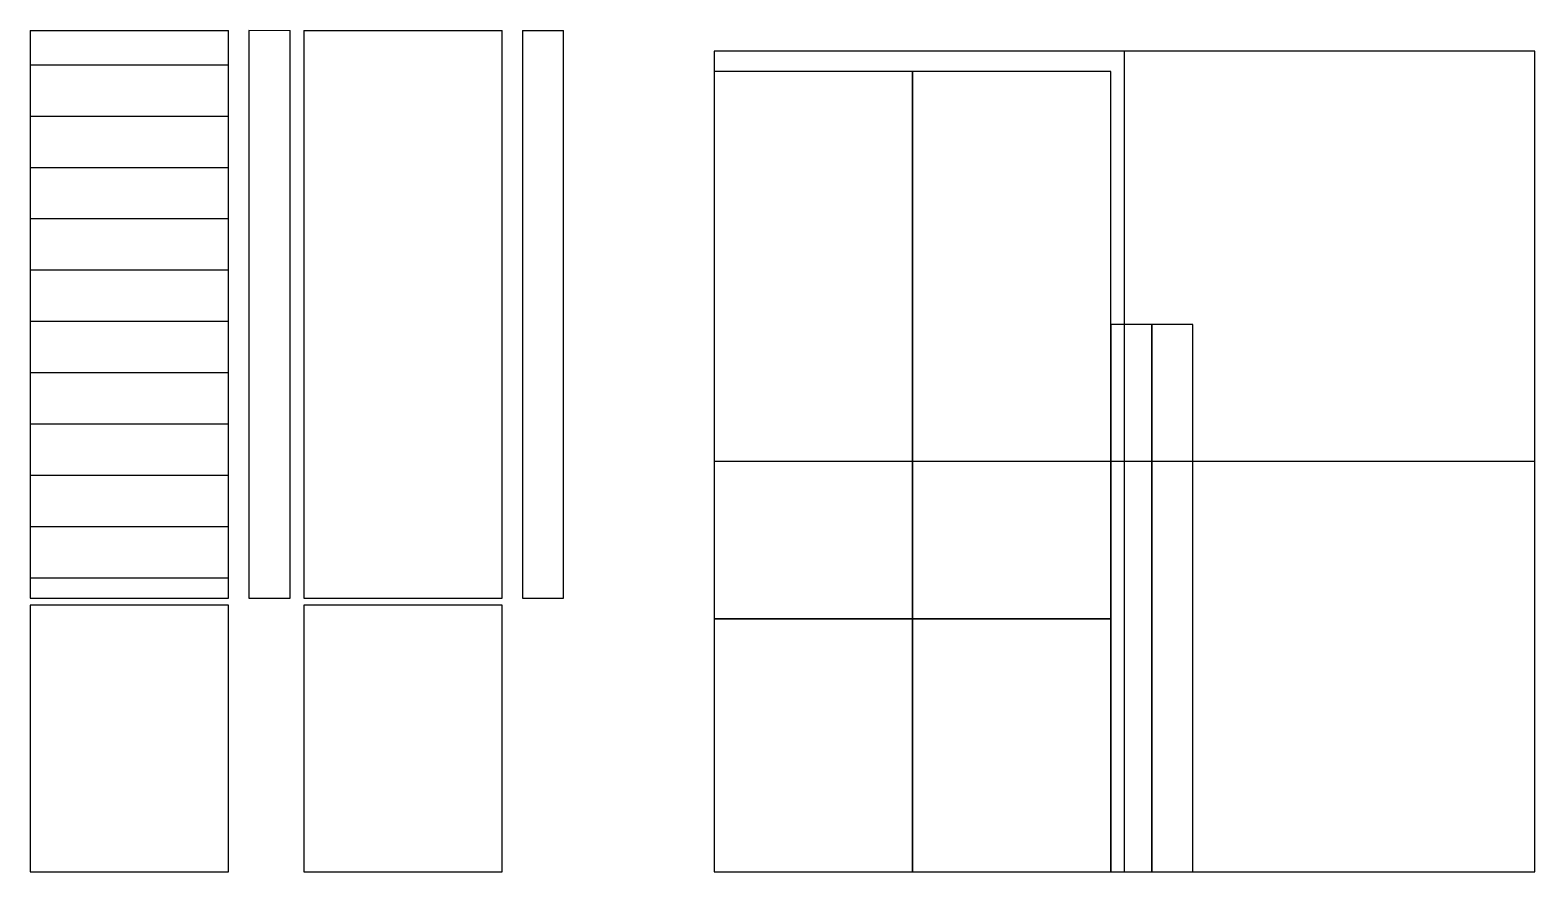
# Model space of a CAD drawing. Header units: inches. Extents: x 0 to 110, y 0 to 62.
import ezdxf

# ---------------------------------------------------------------- set-up
doc = ezdxf.new("R2010")
doc.units = ezdxf.units.IN
doc.header["$MEASUREMENT"] = 0
doc.layers.get('0').update_dxf_attribs({"lineweight": 25})
doc.layers.add('BoardCuts', color=5, linetype='Continuous', lineweight=25)
doc.layers.add('Guidelines', color=2, linetype='Continuous', lineweight=25)

msp = doc.modelspace()

# ---------------------------------------------------------------- linework, layer by layer
for p, q in [((110, 60), (50, 60)), ((50, 60), (50, 0)), ((110, 0), (110, 60)), ((50, 0), (110, 0))]:
    msp.add_line(p, q)
at = {"layer": 'BoardCuts'}
for p, q in [((0, 61.5), (0, 20)), ((0, 61.5), (14.5, 61.5)), ((14.5, 20), (14.5, 61.5)), ((16, 61.53), (19, 61.5)), ((16, 61.5), (16, 20)), ((19, 20), (19, 61.5)), ((20, 61.5), (20, 20)), ((20, 61.5), (34.5, 61.5)), ((34.5, 20), (34.5, 61.5)), ((36, 61.5), (36, 20)), ((36, 61.5), (39, 61.5)), ((39, 20), (39, 61.5)), ((64.5, 58.5), (50, 58.5)), ((50, 58.5), (50, 18.5)), ((64.5, 18.5), (64.5, 58.5)), ((79, 58.5), (64.5, 58.5)), ((64.5, 58.5), (64.5, 18.5)), ((79, 18.5), (79, 58.5)), ((82, 40), (79, 40)), ((79, 40), (79, 0)), ((82, 0), (82, 40)), ((85, 40), (82, 40)), ((82, 40), (82, 0)), ((85, 0), (85, 40)), ((0, 20), (14.5, 20)), ((16, 20), (19, 20)), ((20, 20), (34.5, 20)), ((36, 20), (39, 20)), ((0, 19.5), (0, 0)), ((14.5, 19.5), (0, 19.5)), ((14.5, 0), (14.5, 19.5)), ((20, 19.5), (20, 0)), ((34.5, 19.5), (20, 19.5)), ((34.5, 0), (34.5, 19.5)), ((64.5, 18.5), (50, 18.5)), ((50, 18.5), (50, 0)), ((50, 18.5), (64.5, 18.5)), ((64.5, 0), (64.5, 18.5)), ((79, 18.5), (64.5, 18.5)), ((64.5, 18.5), (64.5, 0)), ((64.5, 18.5), (79, 18.5)), ((79, 0), (79, 18.5)), ((0, 0), (14.5, 0)), ((20, 0), (34.5, 0)), ((50, 0), (64.5, 0)), ((64.5, 0), (79, 0)), ((79, 0), (82, 0)), ((82, 0), (85, 0))]:
    msp.add_line(p, q, dxfattribs=at)
at = {"layer": 'Guidelines'}
for p, q in [((80, 0), (80, 60)), ((0, 59), (14.5, 59)), ((0, 55.25), (14.5, 55.25)), ((0, 51.5), (14.5, 51.5)), ((0, 47.75), (14.5, 47.75)), ((0, 44), (14.5, 44)), ((0, 40.25), (14.5, 40.25)), ((0, 36.5), (14.5, 36.5)), ((0, 32.75), (14.5, 32.75)), ((110, 30), (50, 30)), ((0, 29), (14.5, 29)), ((0, 25.25), (14.5, 25.25)), ((0, 21.5), (14.5, 21.5))]:
    msp.add_line(p, q, dxfattribs=at)

doc.saveas('drawing.dxf')
